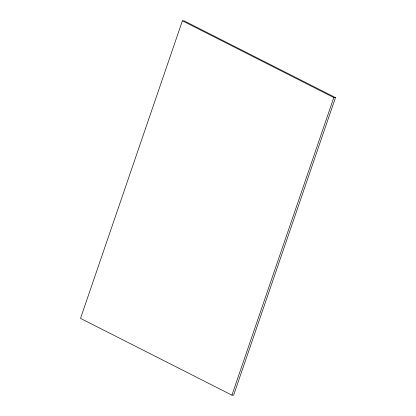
<?xml version="1.0" encoding="UTF-8"?>
<svg xmlns="http://www.w3.org/2000/svg" width="416" height="416" viewBox="0 0 416 416"><rect width="100%" height="100%" fill="white"/><g stroke="black" fill="none" stroke-linecap="round" stroke-linejoin="round"><path stroke-width="0.62" d="M182.4 20.8L80.517 318.391L231.925 395.148L233.6 395.2L335.483 97.609L184.075 20.852L182.4 20.8L333.809 97.557L335.483 97.609M231.925 395.148L333.809 97.557"/></g></svg>
